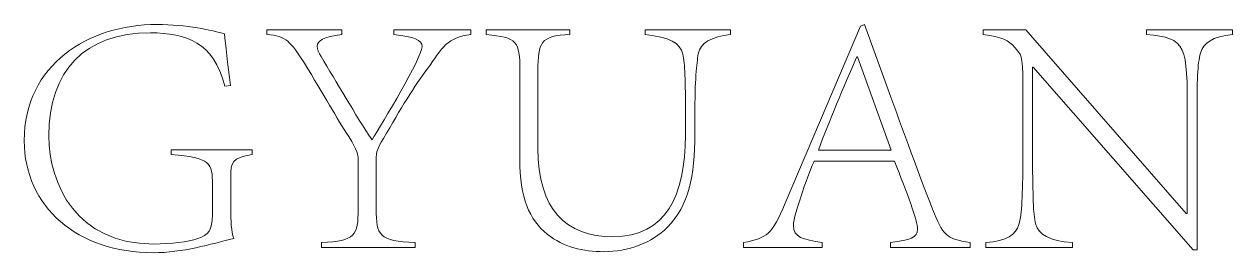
# Model space of a CAD drawing. Header units: inches. Extents: x -3733042 to -3643265, y 623859 to 997713.
# Drawn here: x -3647550 to -3645702, y 691001 to 691349 of the extents above; entities that cross this region are included whole.
import ezdxf

# ---------------------------------------------------------------- set-up
doc = ezdxf.new("R2010")
doc.units = ezdxf.units.IN
doc.header["$LTSCALE"] = 1000
doc.header["$MEASUREMENT"] = 0
doc.layers.get('0').update_dxf_attribs({"lineweight": 18})

msp = doc.modelspace()

# ---------------------------------------------------------------- linework, layer by layer
for p, q in [((-3647179.1, 691341.1), (-3647179.1, 691333.6)), ((-3647064.5, 691341.1), (-3647064.5, 691333.6)), ((-3646984.8, 691341.1), (-3646984.8, 691333.6)), ((-3646867, 691341.1), (-3646867, 691333.6)), ((-3646843.7, 691341.1), (-3646843.7, 691333.6)), ((-3646715.7, 691341.1), (-3646715.7, 691333.6)), ((-3646600.5, 691341.1), (-3646600.5, 691333.6)), ((-3646469.9, 691341.1), (-3646469.9, 691333.6)), ((-3646083.5, 691341.1), (-3646083.5, 691333.6)), ((-3645834, 691341.1), (-3645834, 691333.6)), ((-3645702.4, 691341.1), (-3645702.4, 691333.6)), ((-3646008.2, 691283.7), (-3646008.2, 691142.5)), ((-3646792.2, 691278.4), (-3646792.2, 691144.1)), ((-3646764.6, 691278.4), (-3646764.6, 691160.5)), ((-3646023, 691257.7), (-3646023, 691142.5)), ((-3646538.9, 691208.3), (-3646538.9, 691180.2)), ((-3646524.6, 691208.3), (-3646524.6, 691182.8)), ((-3645771.4, 691212), (-3645771.4, 691060.7)), ((-3645756.5, 691212), (-3645756.5, 691005)), ((-3647325.6, 691157.9), (-3647325.6, 691150.4)), ((-3647201.4, 691157.9), (-3647201.4, 691150.4)), ((-3647039.5, 691144.1), (-3647039.5, 691067.6)), ((-3647011.9, 691147.8), (-3647011.9, 691067.6)), ((-3647234.3, 691115.4), (-3647234.3, 691067.6)), ((-3647262.4, 691104.8), (-3647262.4, 691058.6)), ((-3647095.8, 691016.1), (-3647095.8, 691008.7)), ((-3646952.5, 691016.1), (-3646952.5, 691008.7)), ((-3646450.3, 691016.1), (-3646450.3, 691008.7)), ((-3646329.8, 691016.1), (-3646329.8, 691008.7)), ((-3646225.2, 691016.1), (-3646225.2, 691008.7)), ((-3646103.7, 691016.1), (-3646103.7, 691008.7)), ((-3646079.3, 691016.1), (-3646079.3, 691008.7)), ((-3645947.1, 691016.1), (-3645947.1, 691008.7))]:
    msp.add_line(p, q)
for points, knots in [([(-3647229.5, 691022.5), (-3647264, 691014), (-3647309.2, 691000.7), (-3647352.7, 691000.7), (-3647468.4, 691000.7), (-3647550.2, 691070.8), (-3647550.2, 691171.7), (-3647550.2, 691288), (-3647452, 691349), (-3647347.4, 691349), (-3647302.2, 691349), (-3647261.9, 691340), (-3647243.8, 691334.7)], [0, 0, 0, 0, 202.231565, 202.231565, 202.231565, 404.46313, 404.46313, 404.46313, 606.694695, 606.694695, 606.694695, 808.92626, 808.92626, 808.92626, 808.92626]), ([(-3647243.3, 691255), (-3647260.8, 691321.9), (-3647302.2, 691336.3), (-3647356.9, 691336.3), (-3647458.9, 691336.3), (-3647512.5, 691277.3), (-3647512.5, 691179.1), (-3647512.5, 691104.8), (-3647470, 691014), (-3647352.7, 691014), (-3647324.5, 691014), (-3647300.7, 691017.2), (-3647284.7, 691022.5)], [0, 0, 0, 0, 179.09247, 179.09247, 179.09247, 358.18494, 358.18494, 358.18494, 537.27741, 537.27741, 537.27741, 716.369881, 716.369881, 716.369881, 716.369881]), ([(-3647064.5, 691333.6), (-3647092.6, 691329.9), (-3647102.2, 691324.6), (-3647102.2, 691315.6), (-3647102.2, 691311.3), (-3647100, 691306), (-3647096.3, 691300.2)], [0, 0, 0, 0, 30.325761, 30.325761, 30.325761, 60.651523, 60.651523, 60.651523, 60.651523]), ([(-3647018.3, 691172.8), (-3647002.4, 691198.8), (-3646941.8, 691298.6), (-3646941.8, 691315), (-3646941.8, 691326.2), (-3646954, 691329.9), (-3646984.8, 691333.6)], [0, 0, 0, 0, 105.500314, 105.500314, 105.500314, 211.000629, 211.000629, 211.000629, 211.000629]), ([(-3646764.6, 691160.5), (-3646764.6, 691066.6), (-3646721.6, 691025.2), (-3646649.9, 691025.2), (-3646568.1, 691025.2), (-3646539.5, 691087.8), (-3646538.9, 691180.2)], [0, 0, 0, 0, 204.255932, 204.255932, 204.255932, 408.511864, 408.511864, 408.511864, 408.511864]), ([(-3646342.1, 691140.4), (-3646347.4, 691130.3), (-3646373.9, 691058.6), (-3646373.9, 691042.2), (-3646373.9, 691024.1), (-3646359.6, 691020.9), (-3646329.8, 691016.1)], [0, 0, 0, 0, 79.266684, 79.266684, 79.266684, 158.533368, 158.533368, 158.533368, 158.533368]), ([(-3646225.2, 691016.1), (-3646195, 691020.4), (-3646183.9, 691023.6), (-3646183.9, 691036.3), (-3646183.9, 691050.1), (-3646199.8, 691091.5), (-3646219.4, 691140.4)], [0, 0, 0, 0, 79.559531, 79.559531, 79.559531, 159.119062, 159.119062, 159.119062, 159.119062]), ([(-3646566.5, 691039.5), (-3646589.9, 691016.1), (-3646626.5, 691002.3), (-3646663.7, 691002.3), (-3646695, 691002.3), (-3646725.8, 691009.2), (-3646750.2, 691028.9)], [0, 0, 0, 0, 98.894045, 98.894045, 98.894045, 197.78809, 197.78809, 197.78809, 197.78809])]:
    msp.add_open_spline(points, degree=3, knots=knots)
for points in [[(-3647243.8, 691334.7), (-3647242.3, 691319.3), (-3647239.6, 691289), (-3647234.8, 691256.1)], [(-3647179.1, 691341.1), (-3647179.1, 691341.1), (-3647064.5, 691341.1), (-3647064.5, 691341.1)], [(-3646984.8, 691341.1), (-3646984.8, 691341.1), (-3646867, 691341.1), (-3646867, 691341.1)], [(-3646843.7, 691341.1), (-3646843.7, 691341.1), (-3646715.7, 691341.1), (-3646715.7, 691341.1)], [(-3646600.5, 691341.1), (-3646600.5, 691341.1), (-3646469.9, 691341.1), (-3646469.9, 691341.1)], [(-3646386.7, 691076.1), (-3646386.7, 691076.1), (-3646271.4, 691346.4), (-3646271.4, 691346.4)], [(-3646271.4, 691346.4), (-3646271.4, 691346.4), (-3646265.1, 691349), (-3646265.1, 691349)], [(-3646265.1, 691349), (-3646265.1, 691349), (-3646229.5, 691250.8), (-3646229.5, 691250.8)], [(-3646083.5, 691341.1), (-3646083.5, 691341.1), (-3646018.3, 691341.1), (-3646018.3, 691341.1)], [(-3646018.3, 691341.1), (-3646018.3, 691341.1), (-3645773, 691060.7), (-3645773, 691060.7)], [(-3645834, 691341.1), (-3645834, 691341.1), (-3645702.4, 691341.1), (-3645702.4, 691341.1)], [(-3647121.8, 691290.1), (-3647143, 691322.5), (-3647149.4, 691332), (-3647179.1, 691333.6)], [(-3646867, 691333.6), (-3646903.6, 691329.4), (-3646910, 691314.5), (-3646933.9, 691281.1)], [(-3646792.2, 691278.4), (-3646792.2, 691324.1), (-3646796.4, 691329.4), (-3646843.7, 691333.6)], [(-3646715.7, 691333.6), (-3646760.8, 691332.6), (-3646764.6, 691320.9), (-3646764.6, 691278.4)], [(-3646543.2, 691303.9), (-3646546.9, 691320.9), (-3646563.4, 691329.9), (-3646600.5, 691333.6)], [(-3646469.9, 691333.6), (-3646499.1, 691330.4), (-3646516.6, 691320.9), (-3646519.3, 691304.4)], [(-3646035.3, 691314), (-3646044.3, 691324.6), (-3646055.4, 691330.4), (-3646083.5, 691333.6)], [(-3645771.4, 691212), (-3645771.4, 691315.6), (-3645771.9, 691329.4), (-3645834, 691333.6)], [(-3645702.4, 691333.6), (-3645733.2, 691331), (-3645746.4, 691320.9), (-3645751.2, 691305.5)], [(-3647096.3, 691300.2), (-3647073.5, 691262), (-3647043.2, 691210.4), (-3647018.3, 691172.8)], [(-3646538.9, 691208.3), (-3646538.9, 691266.2), (-3646539.5, 691288), (-3646543.2, 691303.9)], [(-3646519.3, 691304.4), (-3646521.9, 691288), (-3646524.6, 691266.7), (-3646524.6, 691208.3)], [(-3646276.7, 691299.6), (-3646298, 691252.4), (-3646318.7, 691202), (-3646335.7, 691157.4)], [(-3646275.7, 691299.6), (-3646275.7, 691299.6), (-3646276.7, 691299.6), (-3646276.7, 691299.6)], [(-3646224.2, 691157.4), (-3646224.2, 691157.4), (-3646275.7, 691299.6), (-3646275.7, 691299.6)], [(-3646023, 691257.7), (-3646023, 691305), (-3646025.7, 691302.3), (-3646035.3, 691314)], [(-3645751.2, 691305.5), (-3645756, 691289), (-3645756.5, 691262), (-3645756.5, 691212)], [(-3647053.8, 691178.1), (-3647071.9, 691205.1), (-3647092.1, 691241.8), (-3647121.8, 691290.1)], [(-3646933.9, 691281.1), (-3646953, 691256.1), (-3646974.8, 691220), (-3647000.8, 691174.9)], [(-3645762.4, 691005), (-3645762.4, 691005), (-3646007.1, 691283.7), (-3646007.1, 691283.7)], [(-3646007.1, 691283.7), (-3646007.1, 691283.7), (-3646008.2, 691283.7), (-3646008.2, 691283.7)], [(-3647234.8, 691256.1), (-3647234.8, 691256.1), (-3647243.3, 691255), (-3647243.3, 691255)], [(-3646229.5, 691250.8), (-3646205.1, 691184.4), (-3646181.2, 691118.1), (-3646161, 691067.1)], [(-3647039.5, 691144.1), (-3647039.5, 691149.9), (-3647040.6, 691155.8), (-3647053.8, 691178.1)], [(-3647000.8, 691174.9), (-3647010.9, 691159), (-3647011.4, 691153.1), (-3647011.9, 691147.8)], [(-3646524.6, 691182.8), (-3646524.6, 691116.5), (-3646533.6, 691073.5), (-3646566.5, 691039.5)], [(-3647325.6, 691157.9), (-3647325.6, 691157.9), (-3647201.4, 691157.9), (-3647201.4, 691157.9)], [(-3647262.4, 691104.8), (-3647262.4, 691137.2), (-3647265.1, 691146.2), (-3647325.6, 691150.4)], [(-3647201.4, 691150.4), (-3647232.7, 691145.7), (-3647234.3, 691138.8), (-3647234.3, 691115.4)], [(-3646335.7, 691157.4), (-3646335.7, 691157.4), (-3646224.2, 691157.4), (-3646224.2, 691157.4)], [(-3646750.2, 691028.9), (-3646777.8, 691051.2), (-3646792.2, 691084.1), (-3646792.2, 691144.1)], [(-3646219.4, 691140.4), (-3646219.4, 691140.4), (-3646342.1, 691140.4), (-3646342.1, 691140.4)], [(-3646028.9, 691043.7), (-3646024.6, 691059.7), (-3646023, 691088.9), (-3646023, 691142.5)], [(-3646008.2, 691142.5), (-3646007.6, 691088.9), (-3646007.1, 691059.7), (-3646003.4, 691044.8)], [(-3646450.3, 691016.1), (-3646413.2, 691023.6), (-3646406.3, 691028.3), (-3646386.7, 691076.1)], [(-3647284.7, 691022.5), (-3647268.8, 691027.8), (-3647262.4, 691035.3), (-3647262.4, 691058.6)], [(-3647234.3, 691067.6), (-3647234.3, 691049.1), (-3647233.8, 691033.1), (-3647229.5, 691022.5)], [(-3647095.8, 691016.1), (-3647043.8, 691018.3), (-3647039.5, 691027.3), (-3647039.5, 691067.6)], [(-3647011.9, 691067.6), (-3647011.9, 691027.3), (-3647007.7, 691018.3), (-3646952.5, 691016.1)], [(-3646161, 691067.1), (-3646145.1, 691027.8), (-3646140.8, 691022), (-3646103.7, 691016.1)], [(-3645773, 691060.7), (-3645773, 691060.7), (-3645771.4, 691060.7), (-3645771.4, 691060.7)], [(-3646079.3, 691016.1), (-3646048, 691018.3), (-3646033.1, 691028.9), (-3646028.9, 691043.7)], [(-3646003.4, 691044.8), (-3645998.6, 691028.3), (-3645982.7, 691018.8), (-3645947.1, 691016.1)], [(-3646952.5, 691008.7), (-3646952.5, 691008.7), (-3647095.8, 691008.7), (-3647095.8, 691008.7)], [(-3646329.8, 691008.7), (-3646329.8, 691008.7), (-3646450.3, 691008.7), (-3646450.3, 691008.7)], [(-3646103.7, 691008.7), (-3646103.7, 691008.7), (-3646225.2, 691008.7), (-3646225.2, 691008.7)], [(-3645947.1, 691008.7), (-3645947.1, 691008.7), (-3646079.3, 691008.7), (-3646079.3, 691008.7)], [(-3645756.5, 691005), (-3645756.5, 691005), (-3645762.4, 691005), (-3645762.4, 691005)]]:
    msp.add_open_spline(points, degree=3)

doc.saveas('drawing.dxf')
